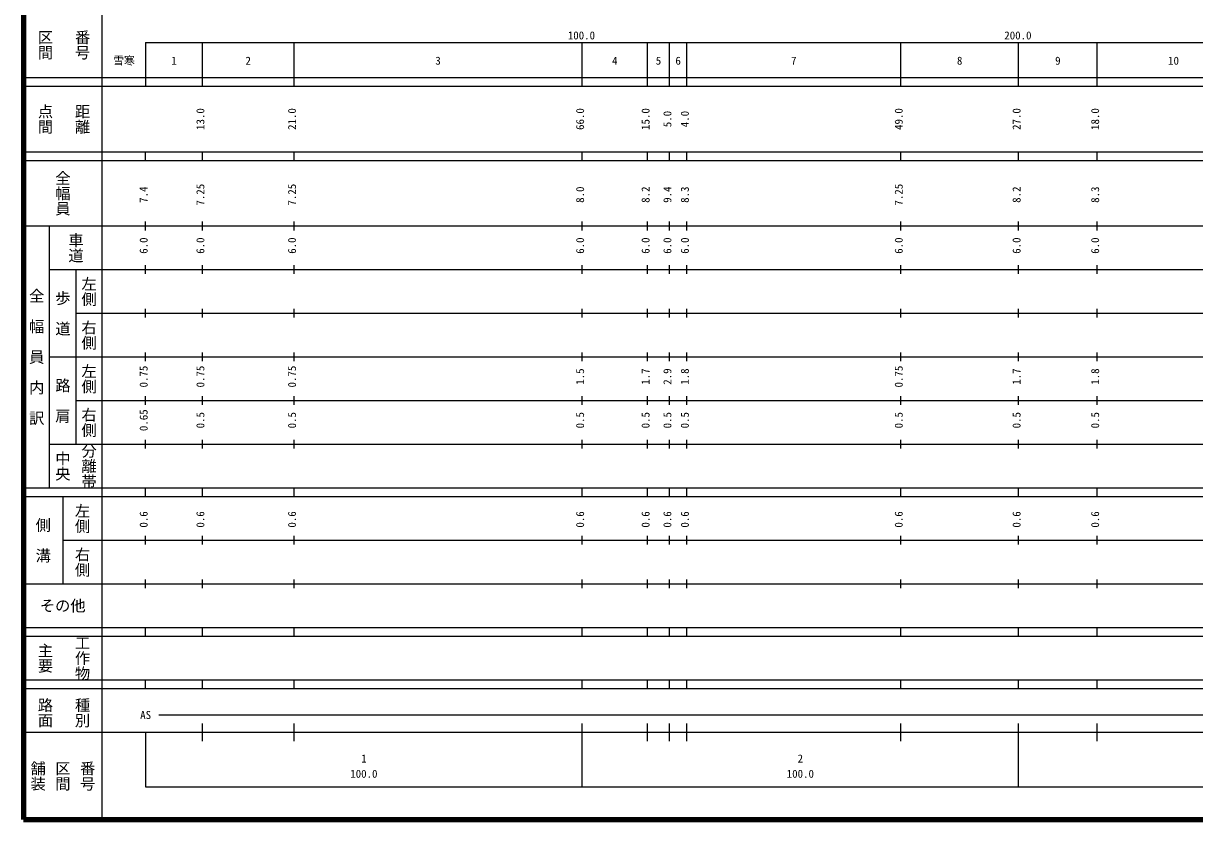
# Model space of a CAD drawing. Units: millimetres on the paper, enlarged 1000 times. Extents: x 40000 to 680000, y 20000 to 380000.
# Drawn here: x 40000 to 308323, y 20000 to 202409 of the extents above; entities that cross this region are included whole.
import ezdxf
from ezdxf.enums import TextEntityAlignment as Align

# ---------------------------------------------------------------- set-up
doc = ezdxf.new("R2010")
doc.units = ezdxf.units.MM
doc.header["$LTSCALE"] = 1000
doc.layers.add('M-TTL', color=2, linetype='Continuous', lineweight=140)
doc.layers.add('M-TTL-BAND', color=7, linetype='Continuous', lineweight=25)
doc.styles.add('@ＭＳ ゴシック', font='')
doc.styles.add('ＭＳ ゴシック', font='')
doc.styles.get('@ＭＳ ゴシック').set_extended_font_data('@MS Gothic')
doc.styles.get('ＭＳ ゴシック').set_extended_font_data('MS Gothic')

msp = doc.modelspace()

# ---------------------------------------------------------------- linework, layer by layer
at = {"layer": 'M-TTL'}
for p, q in [((40000, 380000), (40000, 20000)), ((40000, 20000), (680000, 20000))]:
    msp.add_line(p, q, dxfattribs=at)
at = {"layer": 'M-TTL-BAND'}
for p, q in [((58000, 370000), (58000, 20000)), ((68000, 198000), (579000, 198000)), ((68000, 198000), (68000, 188000)), ((81000, 188000), (81000, 198000)), ((102000, 188000), (102000, 198000)), ((168000, 188000), (168000, 198000)), ((183000, 188000), (183000, 198000)), ((188000, 188000), (188000, 198000)), ((192000, 188000), (192000, 198000)), ((241000, 188000), (241000, 198000)), ((268000, 188000), (268000, 198000)), ((286000, 188000), (286000, 198000)), ((40000, 190000), (579000, 190000)), ((40000, 188000), (579000, 188000)), ((40000, 173000), (579000, 173000)), ((68000, 171000), (68000, 173000)), ((81000, 171000), (81000, 173000)), ((102000, 171000), (102000, 173000)), ((168000, 171000), (168000, 173000)), ((183000, 171000), (183000, 173000)), ((188000, 171000), (188000, 173000)), ((192000, 171000), (192000, 173000)), ((241000, 171000), (241000, 173000)), ((268000, 171000), (268000, 173000)), ((286000, 171000), (286000, 173000)), ((40000, 171000), (579000, 171000)), ((40000, 156000), (579000, 156000)), ((46000, 96000), (46000, 156000)), ((68000, 155000), (68000, 157000)), ((81000, 155000), (81000, 157000)), ((102000, 155000), (102000, 157000)), ((168000, 155000), (168000, 157000)), ((183000, 155000), (183000, 157000)), ((188000, 155000), (188000, 157000)), ((192000, 155000), (192000, 157000)), ((241000, 155000), (241000, 157000)), ((268000, 155000), (268000, 157000)), ((286000, 155000), (286000, 157000)), ((46000, 146000), (579000, 146000)), ((52000, 146000), (52000, 106000)), ((68000, 145000), (68000, 147000)), ((81000, 145000), (81000, 147000)), ((102000, 145000), (102000, 147000)), ((168000, 145000), (168000, 147000)), ((183000, 145000), (183000, 147000)), ((188000, 145000), (188000, 147000)), ((192000, 145000), (192000, 147000)), ((241000, 145000), (241000, 147000)), ((268000, 145000), (268000, 147000)), ((286000, 145000), (286000, 147000)), ((68000, 135000), (68000, 137000)), ((81000, 135000), (81000, 137000)), ((102000, 135000), (102000, 137000)), ((168000, 135000), (168000, 137000)), ((183000, 135000), (183000, 137000)), ((188000, 135000), (188000, 137000)), ((192000, 135000), (192000, 137000)), ((241000, 135000), (241000, 137000)), ((268000, 135000), (268000, 137000)), ((286000, 135000), (286000, 137000)), ((52000, 136000), (579000, 136000)), ((68000, 125000), (68000, 127000)), ((81000, 125000), (81000, 127000)), ((102000, 125000), (102000, 127000)), ((168000, 125000), (168000, 127000)), ((183000, 125000), (183000, 127000)), ((188000, 125000), (188000, 127000)), ((192000, 125000), (192000, 127000)), ((241000, 125000), (241000, 127000)), ((268000, 125000), (268000, 127000)), ((286000, 125000), (286000, 127000)), ((46000, 126000), (579000, 126000)), ((52000, 116000), (579000, 116000)), ((68000, 115000), (68000, 117000)), ((81000, 115000), (81000, 117000)), ((102000, 115000), (102000, 117000)), ((168000, 115000), (168000, 117000)), ((183000, 115000), (183000, 117000)), ((188000, 115000), (188000, 117000)), ((192000, 115000), (192000, 117000)), ((241000, 115000), (241000, 117000)), ((268000, 115000), (268000, 117000)), ((286000, 115000), (286000, 117000)), ((46000, 106000), (579000, 106000)), ((68000, 105000), (68000, 107000)), ((81000, 105000), (81000, 107000)), ((102000, 105000), (102000, 107000)), ((168000, 105000), (168000, 107000)), ((183000, 105000), (183000, 107000)), ((188000, 105000), (188000, 107000)), ((192000, 105000), (192000, 107000)), ((241000, 105000), (241000, 107000)), ((268000, 105000), (268000, 107000)), ((286000, 105000), (286000, 107000)), ((40000, 96000), (579000, 96000)), ((40000, 94000), (579000, 94000)), ((49000, 94000), (49000, 74000)), ((68000, 94000), (68000, 96000)), ((81000, 94000), (81000, 96000)), ((102000, 94000), (102000, 96000)), ((168000, 94000), (168000, 96000)), ((183000, 94000), (183000, 96000)), ((188000, 94000), (188000, 96000)), ((192000, 94000), (192000, 96000)), ((241000, 94000), (241000, 96000)), ((268000, 94000), (268000, 96000)), ((286000, 94000), (286000, 96000)), ((49000, 84000), (579000, 84000)), ((68000, 83000), (68000, 85000)), ((81000, 83000), (81000, 85000)), ((102000, 83000), (102000, 85000)), ((168000, 83000), (168000, 85000)), ((183000, 83000), (183000, 85000)), ((188000, 83000), (188000, 85000)), ((192000, 83000), (192000, 85000)), ((241000, 83000), (241000, 85000)), ((268000, 83000), (268000, 85000)), ((286000, 83000), (286000, 85000)), ((40000, 74000), (579000, 74000)), ((68000, 73000), (68000, 75000)), ((81000, 73000), (81000, 75000)), ((102000, 73000), (102000, 75000)), ((168000, 73000), (168000, 75000)), ((183000, 73000), (183000, 75000)), ((188000, 73000), (188000, 75000)), ((192000, 73000), (192000, 75000)), ((241000, 73000), (241000, 75000)), ((268000, 73000), (268000, 75000)), ((286000, 73000), (286000, 75000)), ((40000, 64000), (579000, 64000)), ((40000, 62000), (579000, 62000)), ((68000, 62000), (68000, 64000)), ((81000, 62000), (81000, 64000)), ((102000, 62000), (102000, 64000)), ((168000, 62000), (168000, 64000)), ((183000, 62000), (183000, 64000)), ((188000, 62000), (188000, 64000)), ((192000, 62000), (192000, 64000)), ((241000, 62000), (241000, 64000)), ((268000, 62000), (268000, 64000)), ((286000, 62000), (286000, 64000)), ((40000, 52000), (579000, 52000)), ((68000, 50000), (68000, 52000)), ((81000, 50000), (81000, 52000)), ((102000, 50000), (102000, 52000)), ((168000, 50000), (168000, 52000)), ((183000, 50000), (183000, 52000)), ((188000, 50000), (188000, 52000)), ((192000, 50000), (192000, 52000)), ((241000, 50000), (241000, 52000)), ((268000, 50000), (268000, 52000)), ((286000, 50000), (286000, 52000)), ((40000, 50000), (579000, 50000)), ((71000, 44000), (511500, 44000)), ((81000, 38000), (81000, 42000)), ((102000, 38000), (102000, 42000)), ((168000, 27500), (168000, 42000)), ((183000, 38000), (183000, 42000)), ((188000, 38000), (188000, 42000)), ((192000, 38000), (192000, 42000)), ((241000, 38000), (241000, 42000)), ((268000, 27500), (268000, 42000)), ((286000, 38000), (286000, 42000)), ((40000, 40000), (579000, 40000)), ((68000, 40000), (68000, 27500)), ((68000, 27500), (579000, 27500))]:
    msp.add_line(p, q, dxfattribs=at)

# ---------------------------------------------------------------- texts
at = {"layer": 'M-TTL-BAND', "style": '@ＭＳ ゴシック'}
for s, p in [('区間', (45000, 197500)), ('番号', (53500, 197500)), ('点間', (45000, 180500)), ('距離', (53500, 180500)), ('全幅員', (49000, 163500)), ('車道', (52000, 151000)), ('左側', (55000, 141000)), ('全\u3000幅\u3000員\u3000内\u3000訳', (43000, 126000)), ('歩\u3000道', (49000, 136000)), ('右側', (55000, 131000)), ('左側', (55000, 121000)), ('路\u3000肩', (49000, 116000)), ('右側', (55000, 111000)), ('分離帯', (55000, 101000)), ('中央', (49000, 101000)), ('左側', (53500, 89000)), ('側\u3000溝', (44500, 84000)), ('右側', (53500, 79000)), ('工作物', (53500, 57000)), ('主要', (45000, 57000)), ('路面', (45000, 44500)), ('種別', (53500, 44500)), ('舗装', (43333, 30000)), ('区間', (49000, 30000)), ('番号', (54667, 30000))]:
    msp.add_text(s, height=2566, rotation=270, dxfattribs=at).set_placement(p, align=Align.MIDDLE_CENTER)
at = {"layer": 'M-TTL-BAND', "style": 'ＭＳ ゴシック'}
for s, p in [('100.0', (167844, 198195)), ('200.0', (267844, 198195)), ('雪寒', (63044, 192405)), ('1', (74500, 192405)), ('2', (91500, 192405)), ('3', (135000, 192405)), ('4', (175500, 192405)), ('5', (185500, 192405)), ('6', (190000, 192405)), ('7', (216500, 192405)), ('8', (254500, 192405)), ('9', (277000, 192405)), ('10', (303500, 192405)), ('AS', (68000, 42500)), ('2', (218000, 32523)), ('1', (118000, 32523)), ('100.0', (118000, 29033)), ('100.0', (218000, 29033))]:
    msp.add_text(s, height=1833, dxfattribs=at).set_placement(p, align=Align.BOTTOM_CENTER)
for s, p in [('13.0', (82000, 180500)), ('21.0', (103000, 180500)), ('66.0', (169000, 180500)), ('15.0', (184000, 180500)), ('49.0', (242000, 180500)), ('27.0', (269000, 180500)), ('18.0', (287000, 180500)), ('5.0', (189000, 180500)), ('4.0', (193000, 180500)), ('7.4', (69000, 163174)), ('7.25', (82000, 163174)), ('7.25', (103000, 163174)), ('8.0', (169000, 163174)), ('8.2', (184000, 163174)), ('9.4', (189000, 163174)), ('8.3', (193000, 163174)), ('7.25', (242000, 163174)), ('8.2', (269000, 163174)), ('8.3', (287000, 163174)), ('6.0', (69000, 151500)), ('6.0', (82000, 151500)), ('6.0', (103000, 151500)), ('6.0', (169000, 151500)), ('6.0', (184000, 151500)), ('6.0', (189000, 151500)), ('6.0', (193000, 151500)), ('6.0', (242000, 151500)), ('6.0', (269000, 151500)), ('6.0', (287000, 151500)), ('0.75', (69000, 121500)), ('0.75', (82000, 121500)), ('0.75', (103000, 121500)), ('0.75', (242000, 121500)), ('1.5', (169000, 121500)), ('1.7', (184000, 121500)), ('2.9', (189000, 121500)), ('1.8', (193000, 121500)), ('1.7', (269000, 121500)), ('1.8', (287000, 121500)), ('0.65', (69000, 111500)), ('0.5', (82000, 111500)), ('0.5', (103000, 111500)), ('0.5', (169000, 111500)), ('0.5', (184000, 111500)), ('0.5', (189000, 111500)), ('0.5', (193000, 111500)), ('0.5', (242000, 111500)), ('0.5', (269000, 111500)), ('0.5', (287000, 111500)), ('0.6', (69000, 88764)), ('0.6', (82000, 88764)), ('0.6', (103000, 88764)), ('0.6', (169000, 88764)), ('0.6', (184000, 88764)), ('0.6', (189000, 88764)), ('0.6', (193000, 88764)), ('0.6', (242000, 88764)), ('0.6', (269000, 88764)), ('0.6', (287000, 88764))]:
    msp.add_text(s, height=1833, rotation=90, dxfattribs=at).set_placement(p, align=Align.BOTTOM_CENTER)
msp.add_text('その他', height=2566, dxfattribs=at).set_placement((49000, 69000), align=Align.MIDDLE_CENTER)

doc.saveas('drawing.dxf')
